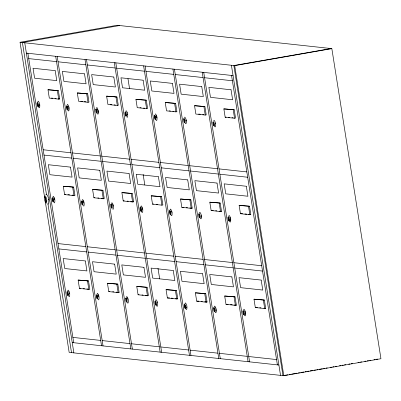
<?xml version="1.0" encoding="UTF-8"?>
<svg xmlns="http://www.w3.org/2000/svg" width="401" height="401" viewBox="0 0 401 401"><rect width="100%" height="100%" fill="white"/><g stroke="black" fill="none" stroke-linecap="round" stroke-linejoin="round"><path stroke-width="0.6" d="M39.493 106.185L39.498 105.157M68.802 109.373L68.807 108.345M98.11 112.561L98.044 110.937L98.325 110.967L98.461 112.616L98.14 114.105L97.654 114.054L97.092 113.147M186.66 307.913L186.665 306.885M201.112 217.282L201.117 216.254M215.969 311.101L215.903 309.472M245.282 314.289L245.211 312.66M37.729 102.06L38.24 101.157C39.779 102.741 40.19 105.643 39.519 107.729L39.032 107.674L38.476 106.766M67.037 105.247L67.548 104.345C69.092 105.934 69.503 108.836 68.827 110.917L68.34 110.866L67.784 109.959M52.802 197.212L53.308 196.31C54.852 197.893 55.263 200.796 54.591 202.881L53.824 202.47M96.35 108.435L96.631 107.618L97.117 107.674L98.325 110.967M82.11 200.4L82.621 199.498C84.16 201.081 84.571 203.984 83.899 206.069L83.132 205.658M67.659 291.031L68.17 290.129C69.709 291.712 70.125 294.615 69.448 296.7L68.681 296.289M125.658 111.623L126.17 110.721C127.708 112.31 128.119 115.212 127.448 117.298L126.681 116.886M111.418 203.588L111.929 202.685C113.468 204.274 113.884 207.177 113.207 209.257L112.445 208.846M96.967 294.219L97.478 293.316C99.022 294.905 99.433 297.808 98.756 299.888L97.994 299.477M140.731 206.776L141.237 205.873C142.781 207.462 143.192 210.365 142.52 212.445L142.034 212.395L141.473 211.487M126.28 297.407L126.786 296.504C128.33 298.093 128.741 300.996 128.069 303.076L127.583 303.026L127.022 302.118M170.039 209.964L170.55 209.061C172.089 210.65 172.5 213.553 171.828 215.638L171.342 215.583L170.786 214.675M155.588 300.595L156.099 299.692C157.638 301.281 158.054 304.184 157.377 306.264L156.891 306.214L156.335 305.306M199.347 213.157L199.858 212.249C201.397 213.838 201.813 216.74 201.137 218.826L200.65 218.771L200.094 217.863M184.896 303.788L185.407 302.88C186.951 304.469 187.362 307.372 186.686 309.457L186.199 309.402L185.643 308.494M228.66 216.345L229.166 215.442C230.71 217.026 231.121 219.928 230.45 222.014L229.963 221.959L229.402 221.051M230.344 220.826L230.354 218.841L230.635 218.871M214.209 306.976L214.715 306.073C216.259 307.657 216.67 310.559 215.999 312.645L215.512 312.59L214.951 311.682M243.517 310.163L244.029 309.261C245.567 310.845 245.983 313.747 245.307 315.833L244.821 315.777L244.264 314.87M45.839 194.806L46.436 194.214C48.752 196.595 49.368 200.946 48.356 204.074L47.629 203.994M155.077 114.305L155.478 113.909C157.022 115.498 157.433 118.4 156.756 120.485L156.27 120.43L155.713 119.523M184.39 117.493L184.786 117.102C186.33 118.686 186.741 121.588 186.069 123.673L185.583 123.618L185.021 122.711M213.698 120.686L214.099 120.29C215.638 121.874 216.049 124.781 215.377 126.861L214.891 126.806L214.334 125.899M44.706 197.944L20.05 42.275L117.197 25.278L331.838 48.626L380.95 358.725L283.803 375.722L69.162 352.374L45.293 201.648M119.548 25.534L22.401 42.531L46.466 194.49M47.995 89.769L58.361 90.621L59.679 98.947L58.706 99.117L49.313 98.095L47.995 89.769L58.361 90.621M77.303 92.962L87.669 93.814L88.987 102.135L88.014 102.305L78.621 101.283L77.303 92.962L87.669 93.814M331.01 48.536L233.858 65.538L282.976 375.632L287.893 374.775M20.05 42.275L234.685 65.629L331.838 48.626M106.611 96.15L116.977 97.002L118.295 105.328L117.323 105.493L107.929 104.476L106.611 96.15L116.977 97.002M135.924 99.338L146.29 100.19L147.608 108.516L146.636 108.686L137.242 107.663L135.924 99.338L146.29 100.19M165.232 102.526L175.598 103.378L176.916 111.704L175.944 111.874L166.55 110.851L165.232 102.526L175.598 103.378M194.54 105.714L204.906 106.566L206.224 114.892L205.252 115.062L195.858 114.039L194.54 105.714L204.906 106.566M223.853 108.902L234.219 109.754L235.537 118.079L234.565 118.25L225.172 117.227L223.853 108.902L234.219 109.754M225.172 117.227L226.139 117.057M63.273 186.254L73.639 187.107L74.957 195.432L73.984 195.603L64.591 194.58L63.273 186.254L73.639 187.107M92.586 189.442L102.952 190.295L104.27 198.62L103.298 198.791L93.904 197.768L92.586 189.442L102.952 190.295M64.591 194.58L65.564 194.41M121.894 192.63L132.26 193.482L133.578 201.808L132.606 201.979L123.212 200.956L121.894 192.63L132.26 193.482M93.904 197.768L94.872 197.598M151.202 195.823L161.568 196.67L162.886 204.996L161.914 205.167L152.52 204.144L151.202 195.823L161.568 196.67M123.212 200.956L124.185 200.786M180.515 199.011L190.881 199.863L192.199 208.184L191.227 208.355L181.833 207.332L180.515 199.011L190.881 199.863M152.52 204.144L153.493 203.974M209.823 202.199L220.189 203.051L221.507 211.377L220.535 211.548L211.142 210.525L209.823 202.199L220.189 203.051M181.833 207.332L183.979 207.292M239.131 205.387L249.497 206.239L250.815 214.565L249.843 214.735L240.45 213.713L239.131 205.387L249.497 206.239M211.142 210.525L213.287 210.48M240.45 213.713L242.595 213.668M78.135 280.073L88.501 280.926L89.819 289.251L88.847 289.422L79.453 288.399L78.135 280.073L88.501 280.926M107.443 283.261L117.809 284.114L119.127 292.439L118.155 292.61L108.761 291.587L107.443 283.261L117.809 284.114M79.453 288.399L80.426 288.229M136.751 286.449L147.117 287.301L148.435 295.627L147.468 295.798L138.074 294.775L136.751 286.449L147.117 287.301M108.761 291.587L109.734 291.417M166.064 289.642L176.43 290.494L177.748 298.815L176.776 298.986L167.382 297.963L166.064 289.642L176.43 290.494M138.074 294.775L139.042 294.605M195.372 292.83L205.738 293.682L207.056 302.008L206.084 302.174L196.69 301.156L195.372 292.83L205.738 293.682M167.382 297.963L169.528 297.923M224.68 296.018L235.046 296.87L236.364 305.196L235.397 305.367L226.004 304.344L224.68 296.018L235.046 296.87M196.69 301.156L198.836 301.111M253.993 299.206L264.359 300.058L265.678 308.384L264.705 308.554L255.312 307.532L253.993 299.206L264.359 300.058M226.004 304.344L228.149 304.299M255.312 307.532L257.457 307.487M289.121 374.559L290.354 374.344M291.582 374.128L297.116 373.161M298.349 372.945L299.577 372.729M300.805 372.514L303.883 371.978M305.111 371.762L306.339 371.547M307.572 371.331L308.8 371.115M310.028 370.9L313.106 370.364M314.334 370.148L315.562 369.933M316.795 369.717L318.023 369.501M319.251 369.286L322.329 368.75M323.557 368.534L324.785 368.318M326.018 368.103L327.246 367.887M330.319 367.351L331.552 367.136M332.78 366.92L334.008 366.704M335.241 366.489L336.469 366.273M339.542 365.737L340.775 365.522M342.003 365.306L343.231 365.09M344.464 364.875L345.692 364.659M348.765 364.123L349.998 363.907M351.226 363.692L352.454 363.476M357.988 362.509L359.221 362.293M360.449 362.078L361.677 361.862M364.755 361.326L365.983 361.111M367.211 360.895L368.444 360.679M369.672 360.464L370.9 360.248M373.978 359.712L375.206 359.497M376.434 359.281L377.667 359.065M26.381 53.112L233.051 75.594M28.727 58.601L56.536 61.629M58.04 61.789L85.844 64.817M87.348 64.977L115.157 68.005M116.656 68.17L144.465 71.193M145.969 71.358L173.773 74.38M175.277 74.546L203.086 77.568M204.585 77.734L232.395 80.761M51.458 98.055L52.631 98.18M54.982 98.435L56.155 98.566M58.501 98.821L59.679 98.947M80.766 101.242L82.526 101.433M84.29 101.623L86.05 101.819M110.074 104.43L111.839 104.621M114.185 104.877L115.363 105.007M139.974 107.684L141.147 107.814M143.498 108.069L144.671 108.195M169.282 110.871L170.455 111.002M172.806 111.257L173.979 111.383M198.595 114.059L200.355 114.255M202.7 114.511L203.878 114.636M228.49 117.313L229.663 117.443M232.014 117.699L233.187 117.824M39.423 104.556L39.704 104.586M68.731 107.744L69.017 107.779M127.633 114.155L127.353 114.125L127.428 114.726M156.545 116.706L156.946 117.343M185.853 119.894L186.254 120.531M215.563 123.719L215.167 123.087M43.168 149.758L70.972 152.781M72.476 152.946L100.285 155.969M101.784 156.134L129.593 159.162M131.097 159.322L158.901 162.35M160.405 162.51L188.214 165.538M189.713 165.703L217.522 168.726M219.026 168.891L246.831 171.914M44.01 155.087L71.819 158.109M73.318 158.275L101.127 161.297M102.631 161.463L130.435 164.49M131.939 164.651L159.748 167.678M161.247 167.839L189.056 170.866M190.56 171.026L218.365 174.054M219.868 174.219L247.678 177.242M67.914 194.665L69.674 194.856M72.025 195.112L73.198 195.242M97.809 197.919L98.982 198.044M101.333 198.3L102.506 198.43M127.122 201.107L128.295 201.232M130.641 201.487L133.578 201.808M156.43 204.294L157.603 204.425M186.325 207.548L187.503 207.678M189.848 207.929L192.199 208.184M215.638 210.736L216.811 210.866M219.157 211.121L221.507 211.377M244.946 213.923L246.705 214.119M248.47 214.309L250.815 214.565M54.777 199.738L54.376 199.102M142.425 209.277L142.706 209.307M171.733 212.465L172.014 212.495M201.041 215.653L201.327 215.683M48.26 199.322L48.636 199.362M58.025 243.577L85.834 246.6M87.338 246.765L115.142 249.793M116.646 249.953L144.45 252.981M145.954 253.141L173.763 256.169M175.267 256.334L203.071 259.357M204.575 259.522L232.38 262.545M233.883 262.71L261.693 265.733M58.872 248.906L86.676 251.928M88.18 252.094L115.984 255.116M117.488 255.282L145.297 258.309M146.801 258.47L174.605 261.497M176.109 261.658L203.914 264.685M205.417 264.85L233.227 267.873M234.73 268.038L262.535 271.061M83.358 288.55L84.536 288.675M86.882 288.931L88.055 289.061M112.671 291.738L113.844 291.863M116.19 292.118L119.127 292.439M141.979 294.925L143.152 295.056M145.503 295.306L146.676 295.437M171.287 298.113L173.052 298.304M175.397 298.56L177.748 298.815M201.187 301.367L202.36 301.497M204.71 301.752L207.056 302.008M230.495 304.554L232.259 304.75M234.019 304.94L236.364 305.196M259.803 307.742L260.981 307.873M263.913 308.194L265.678 308.384M72.887 337.396L100.691 340.419M102.195 340.584L130.004 343.612M131.503 343.772L159.312 346.8M160.816 346.96L188.62 349.988M190.124 350.153L217.933 353.176M219.432 353.341L247.242 356.364M248.745 356.529L276.55 359.557M72.225 342.559L278.895 365.045M141.774 207.222L141.969 207.608M112.465 204.034L112.661 204.42M83.157 200.841L83.348 201.227M127.323 297.853L127.518 298.239M53.844 197.653L54.22 198.535M98.014 294.665L98.21 295.046M68.706 291.472L68.902 291.858M229.898 217.172L230.079 217.668M244.76 310.991L245.096 312.053M156.21 115.643L156.39 116.14M215.447 307.803L215.628 308.299M126.901 112.455L127.082 112.947M97.588 109.267L97.924 110.33M171.463 211.287L171.613 211.858M142.149 208.099L142.305 208.67M157.012 301.918L157.167 302.489M112.841 204.911L113.112 206.089M127.698 298.73L127.854 299.301M68.461 106.571L68.616 107.142M83.533 201.723L83.804 202.896M98.39 295.542L98.661 296.715M69.238 292.92L69.353 293.527M234.685 65.629L283.803 375.722M231.417 65.273L280.535 375.366M231.552 75.433L277.397 364.88M233.247 109.924L234.565 118.25M248.525 206.41L249.843 214.735M263.387 300.229L264.705 308.554M203.743 72.406L249.587 361.857M202.239 72.245L248.084 361.692M203.934 106.736L205.252 115.062M219.217 203.222L220.535 211.548M234.079 297.041L235.397 305.367M174.435 69.218L220.279 358.669M172.931 69.052L218.776 358.504M174.625 103.548L175.944 111.874M189.909 200.034L191.227 208.355M204.766 293.853L206.084 302.174M145.122 66.03L190.966 355.481M143.623 65.864L189.467 355.316M145.317 100.36L146.636 108.686M160.595 196.841L161.914 205.167M175.458 290.665L176.776 298.986M127.964 78.656L129.528 88.541M143.127 174.4L144.791 184.906M157.999 268.294L159.663 278.795M115.814 62.842L161.658 352.289M114.31 62.676L160.154 352.128M116.004 97.172L117.323 105.493M131.287 193.653L132.606 201.979M146.149 287.472L147.468 295.798M86.506 59.649L132.35 349.101M85.002 59.488L130.846 348.94M86.696 93.979L88.014 102.305M101.979 190.465L103.298 198.791M116.836 284.284L118.155 292.61M57.193 56.461L103.037 345.913M55.694 56.3L101.538 345.747M57.388 90.791L58.706 99.117M72.666 187.277L73.984 195.603M87.528 281.096L88.847 289.422M27.885 53.273L73.729 342.725M24.747 42.787L73.859 352.885M47.935 203.758L71.513 352.629M185.974 120.501L186.044 121.102M156.661 117.313L156.736 117.914M37.067 102.957C36.812 103.834 37.594 108.105 38.521 106.355C38.777 105.478 37.995 101.207 37.067 102.957M44.471 196.821C44.451 198.946 44.531 201.648 46.19 203.157L46.436 203.056C47.178 200.766 46.727 197.573 45.032 195.828L44.471 196.821M52.14 198.109C51.884 198.986 52.666 203.257 53.589 201.508C53.849 200.63 53.062 196.36 52.14 198.109M66.381 106.145C66.12 107.022 66.907 111.293 67.829 109.543C68.09 108.666 67.303 104.395 66.381 106.145M66.997 291.928C66.741 292.805 67.523 297.076 68.451 295.326C68.706 294.449 67.924 290.179 66.997 291.928M81.448 201.297C81.192 202.174 81.974 206.445 82.902 204.695C83.157 203.818 82.375 199.548 81.448 201.297M95.689 109.333C95.433 110.215 96.215 114.48 97.142 112.731C97.398 111.854 96.616 107.588 95.689 109.333M96.31 295.116C96.05 295.993 96.836 300.264 97.759 298.514C98.019 297.637 97.232 293.367 96.31 295.116M110.756 204.485C110.501 205.362 111.283 209.633 112.21 207.883C112.465 207.006 111.684 202.736 110.756 204.485M124.997 112.526C124.741 113.403 125.523 117.668 126.45 115.919C126.706 115.042 125.924 110.776 124.997 112.526M125.618 298.304C125.363 299.186 126.145 303.452 127.072 301.702C127.328 300.825 126.546 296.555 125.618 298.304M140.069 207.673C139.809 208.555 140.596 212.821 141.518 211.071C141.779 210.194 140.992 205.929 140.069 207.673M154.31 115.714C154.049 116.591 154.836 120.856 155.758 119.112C156.019 118.23 155.232 113.964 154.31 115.714M154.926 301.497C154.671 302.374 155.453 306.64 156.38 304.89C156.636 304.013 155.854 299.748 154.926 301.497M169.377 210.866C169.122 211.743 169.904 216.009 170.831 214.259C171.087 213.382 170.305 209.116 169.377 210.866M183.618 118.902C183.362 119.779 184.144 124.049 185.072 122.3C185.327 121.423 184.545 117.152 183.618 118.902M184.239 304.685C183.979 305.562 184.766 309.828 185.688 308.083C185.949 307.201 185.162 302.935 184.239 304.685M198.685 214.054C198.43 214.931 199.212 219.197 200.139 217.452C200.395 216.57 199.613 212.304 198.685 214.054M212.926 122.089C212.67 122.967 213.452 127.237 214.38 125.488C214.635 124.611 213.853 120.34 212.926 122.089M213.548 307.873C213.292 308.75 214.074 313.021 215.001 311.271C215.257 310.389 214.475 306.123 213.548 307.873M227.999 217.242C227.738 218.119 228.525 222.39 229.447 220.64C229.708 219.763 228.921 215.492 227.999 217.242M242.856 311.061C242.6 311.938 243.382 316.209 244.309 314.459C244.565 313.582 243.783 309.311 242.856 311.061M55.193 70.646L33.022 68.23L34.606 78.22L56.777 80.631L55.193 70.646M84.506 73.834L62.335 71.418L63.914 81.408L86.085 83.824L84.506 73.834M113.814 77.022L91.644 74.611L93.227 84.601L115.398 87.012L113.814 77.022M143.122 80.21L120.952 77.799L122.536 87.789L144.706 90.2L143.122 80.21M172.435 83.398L150.265 80.987L151.844 90.977L174.014 93.388L172.435 83.398M201.743 86.586L179.573 84.175L181.157 94.165L203.327 96.576L201.743 86.586M231.051 89.779L208.881 87.363L210.465 97.353L232.635 99.769L231.051 89.779M37.589 103.077L38.06 106.075L37.589 103.077M66.897 106.27L67.373 109.262L66.897 106.27M96.205 109.458L96.681 112.455L96.205 109.458M125.518 112.646L125.989 115.643L125.518 112.646M154.826 115.834L155.302 118.831L154.826 115.834M184.134 119.022L184.61 122.019L184.134 119.022M213.447 122.21L213.918 125.207L213.447 122.21M70.476 167.127L48.305 164.716L49.889 174.706L72.06 177.117L70.476 167.127M99.784 170.315L77.614 167.904L79.197 177.894L101.368 180.305L99.784 170.315M129.097 173.503L106.927 171.092L108.506 181.082L130.676 183.493L129.097 173.503M158.405 176.696L136.235 174.28L137.819 184.27L159.989 186.686L158.405 176.696M187.713 179.884L165.543 177.473L167.127 187.462L189.297 189.874L187.713 179.884M217.026 183.072L194.856 180.661L196.435 190.65L218.605 193.061L217.026 183.072M246.334 186.259L224.164 183.848L225.748 193.838L247.918 196.249L246.334 186.259M45.408 197.503L46.04 201.497L45.408 197.503M52.671 198.279L53.148 201.277L52.671 198.279M81.979 201.492L82.456 204.49L81.979 201.492M111.293 204.68L111.769 207.678L111.293 204.68M140.601 207.868L141.077 210.866L140.601 207.868M169.909 211.056L170.385 214.054L169.909 211.056M199.222 214.244L199.698 217.242L199.222 214.244M228.53 217.437L229.006 220.43L228.53 217.437M85.333 260.946L63.163 258.535L64.746 268.525L86.917 270.936L85.333 260.946M114.646 264.134L92.476 261.723L94.055 271.713L116.225 274.124L114.646 264.134M143.954 267.327L121.784 264.911L123.368 274.901L145.538 277.312L143.954 267.327M173.262 270.515L151.092 268.099L152.676 278.088L174.846 280.505L173.262 270.515M202.575 273.703L180.405 271.292L181.984 281.281L204.154 283.692L202.575 273.703M231.883 276.89L209.713 274.479L211.297 284.469L233.467 286.88L231.883 276.89M261.191 280.078L239.021 277.667L240.605 287.657L262.775 290.068L261.191 280.078M96.847 295.377L97.323 298.374L96.847 295.377M126.155 298.565L126.631 301.562L126.155 298.565M155.468 301.752L155.939 304.75L155.468 301.752M184.776 304.945L185.252 307.938L184.776 304.945M214.084 308.133L214.56 311.131L214.084 308.133M243.397 311.321L243.868 314.319L243.397 311.321M67.543 292.214L68.02 295.211L67.543 292.214"/></g></svg>
